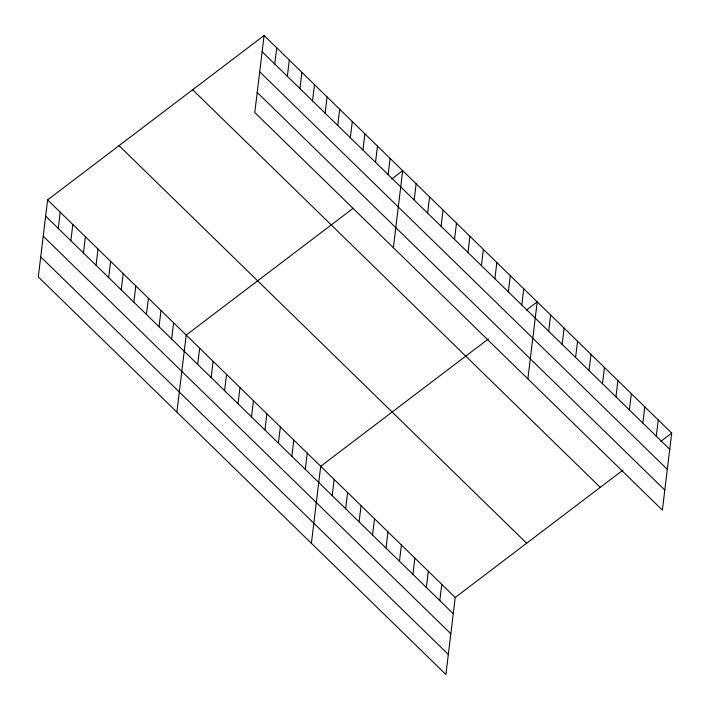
<?xml version="1.0" encoding="UTF-8"?>
<svg xmlns="http://www.w3.org/2000/svg" width="710" height="710" viewBox="0 0 710 710"><rect width="100%" height="100%" fill="white"/><g stroke="black" fill="none" stroke-linecap="round" stroke-linejoin="round"><path stroke-width="1.06" d="M264.102 35.5L254.783 112.517L662.386 510.108L671.704 433.082L264.102 35.5L47.614 199.892L38.296 276.918L445.898 674.5L455.216 597.483L622.954 470.1M58.247 228.407L60.217 212.184M70.849 240.69L72.811 224.475M83.452 252.982L85.413 236.758M96.045 265.274L98.007 249.05M108.648 277.557L110.609 261.342M121.241 289.849L123.203 273.625M133.844 302.14L135.805 285.917M146.438 314.423L148.408 298.209M159.04 326.715L161.001 310.492M171.642 339.007L173.604 322.784M176.879 412.093L186.197 335.076L353.101 208.332M197.691 364.416L199.652 348.193M211.136 377.534L213.098 361.319M224.591 390.651L226.552 374.436M274.734 64.007L276.705 47.792M238.036 403.777L240.007 387.553M287.337 76.298L289.298 60.075M251.491 416.894L253.452 400.68M299.939 88.59L301.901 72.367M264.945 430.011L266.907 413.797M312.533 100.873L314.495 84.659M278.391 443.138L280.352 426.914M325.136 113.165L327.097 96.942M291.845 456.255L293.807 440.04M337.729 125.457L339.691 109.233M305.291 469.372L307.261 453.157M350.332 137.74L352.293 121.525M311.388 543.301L320.707 466.275L488.445 338.901M362.925 150.032L364.896 133.808M332.2 495.615L334.161 479.401M375.528 162.324L377.489 146.1M345.646 508.742L347.607 492.518M388.13 174.607L390.092 158.392M359.1 521.859L361.062 505.635M393.367 247.701L402.685 170.675L391.76 178.973M372.546 534.976L374.516 518.761M414.178 200.016L416.14 183.801M386 548.102L387.962 531.879M427.624 213.142L429.586 196.918M399.455 561.22L401.416 544.996M441.079 226.259L443.04 210.036M412.9 574.337L414.862 558.122M454.524 239.377L456.495 223.162M426.355 587.463L428.316 571.239M467.979 252.503L469.94 236.279M439.801 600.58L441.771 584.357M481.433 265.62L483.395 249.405M494.879 278.737L496.84 262.522M508.333 291.863L510.295 275.64M521.779 304.98L523.749 288.766M527.876 378.9L537.195 301.883L526.27 310.181M548.688 331.224L550.649 315M562.134 344.341L564.095 328.127M575.588 357.458L577.549 341.244M589.034 370.584L591.004 354.361M602.488 383.702L604.45 367.487M615.943 396.828L617.904 380.604M629.388 409.945L631.35 393.722M642.843 423.062L644.804 406.848M656.288 436.188L658.259 419.965M660.779 441.38L671.704 433.082M262.141 51.724L669.743 449.306M259.709 71.781L667.311 469.372M257.206 92.46L664.817 490.042M192.659 89.753L600.261 487.335M119.058 145.648L526.66 543.23M47.614 199.892L455.216 597.483M45.653 216.115L453.255 613.697M43.221 236.181L450.823 633.764M40.718 256.851L448.329 654.434"/></g></svg>
